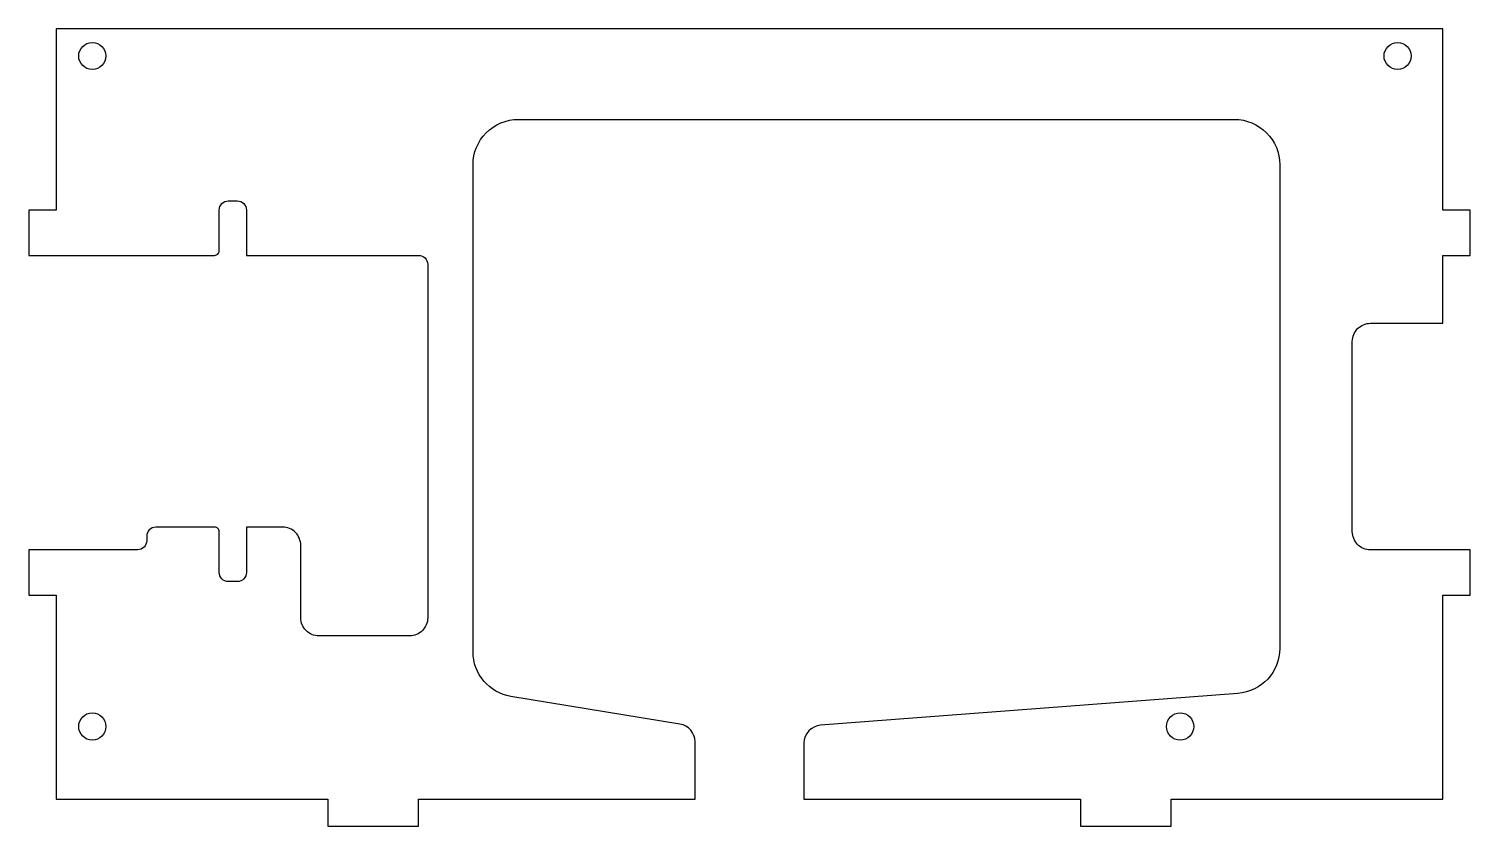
# Model space of a CAD drawing. Header units: millimetres. Extents: x -156 to 3, y -3 to 85.
import ezdxf

# ---------------------------------------------------------------- set-up
doc = ezdxf.new("R2010")
doc.units = ezdxf.units.MM

msp = doc.modelspace()

# ---------------------------------------------------------------- linework, layer by layer
msp.add_lwpolyline([(-68.65, 8.14, 0.392112), (-70.5, 6.15), (-70.5, 0), (-40, 0), (-40, -3), (-30, -3), (-30, 0), (0, 0), (0, 22.5), (3, 22.5), (3, 27.5), (-8, 27.5, -0.414214), (-10, 29.5), (-10, 50.5, -0.414214), (-8, 52.5), (0, 52.5), (0, 60), (3, 60), (3, 65), (0, 65), (0, 85), (-153, 85), (-153, 65), (-156, 65), (-156, 60), (-135.5, 60, 0.414214), (-135, 60.5), (-135, 65, -0.414214), (-134, 66), (-133, 66, -0.414214), (-132, 65), (-132, 60), (-113, 60, -0.414214), (-112, 59), (-112, 20, -0.414214), (-114, 18), (-124, 18, -0.414214), (-126, 20), (-126, 28, 0.414214), (-128, 30), (-132, 30), (-132, 25, -0.414214), (-133, 24), (-134, 24, -0.414214), (-135, 25), (-135, 29.5, 0.414214), (-135.5, 30), (-142, 30, 0.414214), (-143, 29), (-143, 28.5, -0.414214), (-144, 27.5), (-156, 27.5), (-156, 22.5), (-153, 22.5), (-153, 0), (-123, 0), (-123, -3), (-113, -3), (-113, 0), (-82.5, 0), (-82.5, 6.3, 0.367569), (-84.18, 8.27), (-102.81, 11.32, -0.367569), (-107, 16.25), (-107, 70, -0.414214), (-102, 75), (-23, 75, -0.414214), (-18, 70), (-18, 16.63, -0.392112), (-22.62, 11.65)], format="xyb", close=True)
for centre in [(-149, 82), (-5, 82), (-149, 8), (-29, 8)]:
    msp.add_circle(centre, 1.5)

doc.saveas('drawing.dxf')
